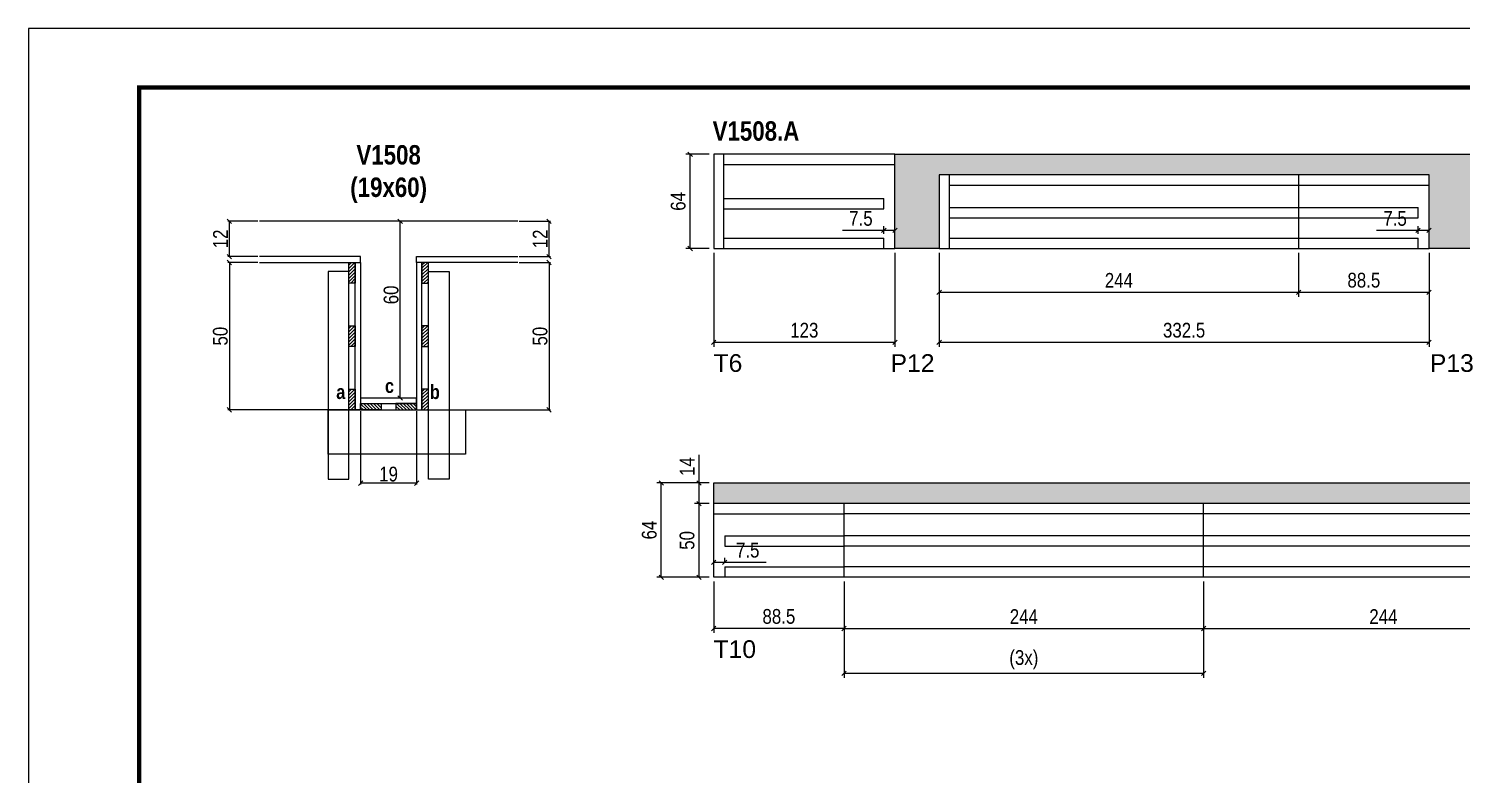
# Model space of a CAD drawing. Extents: x 3309 to 9563, y -2522 to 14608.
# Drawn here: x 8078 to 9050, y 11805 to 12311 of the extents above; entities that cross this region are included whole.
import ezdxf

# ---------------------------------------------------------------- set-up
doc = ezdxf.new("R2010")
doc.units = 0
doc.linetypes.add('DASHED', pattern=[0.75, 0.5, -0.25])
for name, color, linetype in [('5', 5, 'Continuous'), ('COTA', 241, 'Continuous'), ('detalhes', 4, 'Continuous'), ('NOMENCLATURA', 7, 'Continuous'), ('Painéis', 200, 'Continuous'), ('SARR_2.2x7', 40, 'Continuous'), ('SARR_3.5x7', 81, 'Continuous')]:
    doc.layers.add(name, color=color, linetype=linetype)
for name, color, linetype, lineweight in [('CONCRETO', 251, 'Continuous', 25), ('Folhas', 255, 'Continuous', 9), ('SARRAFO DE PRESSAO', 251, 'DASHED', 9)]:
    doc.layers.add(name, color=color, linetype=linetype, lineweight=lineweight)
doc.styles.add('COTA TECNICA', font='techl___.ttf', dxfattribs={"height": 10})
doc.styles.add('COTA TECNICA 2X', font='techl___.ttf', dxfattribs={"height": 10})
doc.styles.get("Standard").update_dxf_attribs({"font": 'arial.ttf'})
doc.styles.add('TECNICA', font='techb___.ttf', dxfattribs={"height": 10})
doc.dimstyles.new('PAINEL', dxfattribs={"dimtxt": 10, "dimasz": 3, "dimexe": 3, "dimexo": 3, "dimgap": 3, "dimtad": 1, "dimdec": 1, "dimzin": 12, "dimdsep": 46, "dimtxsty": 'COTA TECNICA', "dimblk1": 'OBLIQUE', "dimblk2": 'OBLIQUE', "dimsah": 1, "dimcen": 0.9, "dimclrd": 4, "dimclre": 4, "dimclrt": 240, "dimadec": 1, "dimazin": 3, "dimtfac": 1, "dimtdec": 1, "dimtmove": 0, "dimatfit": 3, "dimfxl": 1, "dimtolj": 1, "dimtzin": 12, "dimarcsym": 0})
doc.dimstyles.new('SECAO', dxfattribs={"dimscale": 0.333333, "dimtxt": 5, "dimasz": 9, "dimexe": 3, "dimexo": 3, "dimgap": 3, "dimtad": 1, "dimdec": 1, "dimlfac": 0.5, "dimzin": 12, "dimdsep": 46, "dimtxsty": 'COTA TECNICA 2X', "dimblk1": 'OBLIQUE', "dimblk2": 'OBLIQUE', "dimsah": 1, "dimcen": 0.9, "dimclrd": 4, "dimclre": 4, "dimclrt": 240, "dimadec": 1, "dimazin": 3, "dimtfac": 1, "dimtdec": 1, "dimtmove": 0, "dimatfit": 3, "dimfxl": 1, "dimtolj": 1, "dimtzin": 12, "dimarcsym": 0})
pattern_1 = [(135, (41538.6903, -111460.2027), (-1.122532015, -1.122532015), [])]
pattern_2 = [(45, (-115217.018, -21083.5717), (-1.122532015, 1.122532015), [])]
pattern_3 = [(45, (-115217.018, -21169.5717), (-1.122532015, 1.122532015), [])]

# ---------------------------------------------------------------- blocks, each defined once
blk = doc.blocks.new('9999999999')
at = {"layer": 'Folhas'}
blk.add_lwpolyline([(98138.98, 34190.21), (99623.98, 34190.21), (99623.98, 35240.21), (98138.98, 35240.21)], close=True, dxfattribs=at)
at = {"layer": 'Folhas', "color": 30, "const_width": 3}
blk.add_lwpolyline([(98213.98, 34230.21), (99583.98, 34230.21), (99583.98, 35200.21), (98213.98, 35200.21)], close=True, dxfattribs=at)
blk = doc.blocks.new('_Oblique')
at = {"color": 0, "linetype": 'ByBlock', "lineweight": -2}
blk.add_line((-0.5, -0.5), (0.5, 0.5), dxfattribs=at)
blk = doc.blocks.new('*D1703')
at = {"layer": 'COTA', "color": 4, "lineweight": -2, "transparency": 16777216}
for p, q in [((8303.15, 12050.97), (8303.15, 12001.22)), ((8341.15, 12050.97), (8341.15, 12001.22)), ((8341.15, 12002.22), (8303.15, 12002.22))]:
    blk.add_line(p, q, dxfattribs=at)
at = {"layer": 'Defpoints', "color": 0, "transparency": 16777216}
for p in [(8303.15, 12051.97), (8341.15, 12051.97), (8303.15, 12002.22)]:
    blk.add_point(p, dxfattribs=at)
at = {"layer": 'COTA', "color": 4, "lineweight": -2, "transparency": 16777216, "xscale": 3, "yscale": 3, "zscale": 3, "rotation": 180}
blk.add_blockref('_Oblique', (8303.15, 12002.22), dxfattribs=at)
at = {"layer": 'COTA', "color": 4, "lineweight": -2, "transparency": 16777216, "xscale": 3, "yscale": 3, "zscale": 3}
blk.add_blockref('_Oblique', (8341.15, 12002.22), dxfattribs=at)
at = {"layer": 'COTA', "color": 240, "transparency": 16777216, "insert": (8322.15, 12008.3), "char_height": 10, "attachment_point": 5, "style": 'COTA TECNICA 2X'}
blk.add_mtext('\\A1;19', dxfattribs=at)
blk = doc.blocks.new('*D1704')
at = {"layer": 'COTA', "color": 4, "lineweight": -2, "transparency": 16777216}
for p, q in [((8233.45, 12151.97), (8213.1, 12151.97)), ((8214.1, 12151.97), (8214.1, 12051.97)), ((8294.15, 12051.97), (8213.1, 12051.97))]:
    blk.add_line(p, q, dxfattribs=at)
at = {"layer": 'Defpoints', "color": 0, "transparency": 16777216}
for p in [(8234.45, 12151.97), (8214.1, 12051.97), (8295.15, 12051.97, 0)]:
    blk.add_point(p, dxfattribs=at)
at = {"layer": 'COTA', "color": 4, "lineweight": -2, "transparency": 16777216, "xscale": 3, "yscale": 3, "zscale": 3}
for p, rotation in [((8214.1, 12151.97), 90), ((8214.1, 12051.97), 270)]:
    blk.add_blockref('_Oblique', p, dxfattribs=dict(at, rotation=rotation))
at = {"layer": 'COTA', "color": 240, "transparency": 16777216, "insert": (8207.99, 12101.97), "char_height": 10, "attachment_point": 5, "rotation": 90, "style": 'COTA TECNICA 2X'}
blk.add_mtext('\\A1;50', dxfattribs=at)
blk = doc.blocks.new('*D1705')
at = {"layer": 'COTA', "color": 4, "lineweight": -2, "transparency": 16777216}
for p, q in [((8410.85, 12151.97), (8432.07, 12151.97)), ((8431.07, 12151.97), (8431.07, 12051.97)), ((8350.15, 12051.97), (8432.07, 12051.97))]:
    blk.add_line(p, q, dxfattribs=at)
at = {"layer": 'Defpoints', "color": 0, "transparency": 16777216}
for p in [(8409.85, 12151.97), (8349.15, 12051.97, 0), (8431.07, 12051.97)]:
    blk.add_point(p, dxfattribs=at)
at = {"layer": 'COTA', "color": 4, "lineweight": -2, "transparency": 16777216, "xscale": 3, "yscale": 3, "zscale": 3}
for p, rotation in [((8431.07, 12151.97), 90), ((8431.07, 12051.97), 270)]:
    blk.add_blockref('_Oblique', p, dxfattribs=dict(at, rotation=rotation))
at = {"layer": 'COTA', "color": 240, "transparency": 16777216, "insert": (8424.96, 12101.97), "char_height": 10, "attachment_point": 5, "rotation": 90, "style": 'COTA TECNICA 2X'}
blk.add_mtext('\\A1;50', dxfattribs=at)
blk = doc.blocks.new('*D1706')
at = {"layer": 'COTA', "color": 4, "lineweight": -2, "transparency": 16777216}
for p, q in [((8340.15, 12179.97), (8328.98, 12179.97)), ((8329.98, 12059.97), (8329.98, 12179.97)), ((8340.15, 12059.97), (8328.98, 12059.97))]:
    blk.add_line(p, q, dxfattribs=at)
at = {"layer": 'Defpoints', "color": 0, "transparency": 16777216}
for p in [(8329.98, 12179.97), (8341.15, 12179.97), (8341.15, 12059.97)]:
    blk.add_point(p, dxfattribs=at)
at = {"layer": 'COTA', "color": 4, "lineweight": -2, "transparency": 16777216, "xscale": 3, "yscale": 3, "zscale": 3}
for p, rotation in [((8329.98, 12179.97), 90), ((8329.98, 12059.97), 270)]:
    blk.add_blockref('_Oblique', p, dxfattribs=dict(at, rotation=rotation))
at = {"layer": 'COTA', "color": 240, "transparency": 16777216, "insert": (8323.87, 12129.97), "char_height": 10, "attachment_point": 5, "rotation": 90, "style": 'COTA TECNICA 2X'}
blk.add_mtext('\\A1;60', dxfattribs=at)
blk = doc.blocks.new('*D1707')
at = {"layer": 'COTA', "color": 4, "lineweight": -2, "transparency": 16777216}
for p, q in [((8410.85, 12179.97), (8432.07, 12179.97)), ((8431.07, 12155.97), (8431.07, 12179.97)), ((8410.85, 12155.97), (8432.07, 12155.97))]:
    blk.add_line(p, q, dxfattribs=at)
at = {"layer": 'Defpoints', "color": 0, "transparency": 16777216}
for p in [(8409.85, 12179.97), (8431.07, 12179.97), (8409.85, 12155.97)]:
    blk.add_point(p, dxfattribs=at)
at = {"layer": 'COTA', "color": 4, "lineweight": -2, "transparency": 16777216, "xscale": 3, "yscale": 3, "zscale": 3}
for p, rotation in [((8431.07, 12179.97), 90), ((8431.07, 12155.97), 270)]:
    blk.add_blockref('_Oblique', p, dxfattribs=dict(at, rotation=rotation))
at = {"layer": 'COTA', "color": 240, "transparency": 16777216, "insert": (8425.01, 12167.97), "char_height": 10, "attachment_point": 5, "rotation": 90, "style": 'COTA TECNICA 2X'}
blk.add_mtext('\\A1;12', dxfattribs=at)
blk = doc.blocks.new('*D1708')
at = {"layer": 'COTA', "color": 4, "lineweight": -2, "transparency": 16777216}
for p, q in [((8233.45, 12179.97), (8213.1, 12179.97)), ((8214.1, 12155.97), (8214.1, 12179.97)), ((8233.45, 12155.97), (8213.1, 12155.97))]:
    blk.add_line(p, q, dxfattribs=at)
at = {"layer": 'Defpoints', "color": 0, "transparency": 16777216}
for p in [(8214.1, 12179.97), (8234.45, 12179.97), (8234.45, 12155.97)]:
    blk.add_point(p, dxfattribs=at)
at = {"layer": 'COTA', "color": 4, "lineweight": -2, "transparency": 16777216, "xscale": 3, "yscale": 3, "zscale": 3}
for p, rotation in [((8214.1, 12179.97), 90), ((8214.1, 12155.97), 270)]:
    blk.add_blockref('_Oblique', p, dxfattribs=dict(at, rotation=rotation))
at = {"layer": 'COTA', "color": 240, "transparency": 16777216, "insert": (8208.05, 12167.97), "char_height": 10, "attachment_point": 5, "rotation": 90, "style": 'COTA TECNICA 2X'}
blk.add_mtext('\\A1;12', dxfattribs=at)
blk = doc.blocks.new('*D1709')
at = {"layer": 'COTA', "color": 4, "lineweight": -2, "transparency": 16777216}
for p, q in [((8542.78, 12158.46), (8542.78, 12094.75)), ((8665.78, 12158.46), (8665.78, 12094.75)), ((8665.78, 12097.75), (8542.78, 12097.75))]:
    blk.add_line(p, q, dxfattribs=at)
at = {"layer": 'Defpoints', "color": 0, "transparency": 16777216}
for p in [(8542.78, 12161.46), (8665.78, 12161.46), (8542.78, 12097.75)]:
    blk.add_point(p, dxfattribs=at)
at = {"layer": 'COTA', "color": 4, "lineweight": -2, "transparency": 16777216, "xscale": 3, "yscale": 3, "zscale": 3, "rotation": 180}
blk.add_blockref('_Oblique', (8542.78, 12097.75), dxfattribs=at)
at = {"layer": 'COTA', "color": 4, "lineweight": -2, "transparency": 16777216, "xscale": 3, "yscale": 3, "zscale": 3}
blk.add_blockref('_Oblique', (8665.78, 12097.75), dxfattribs=at)
at = {"layer": 'COTA', "color": 240, "transparency": 16777216, "insert": (8604.28, 12105.97), "char_height": 10, "attachment_point": 5, "style": 'COTA TECNICA'}
blk.add_mtext('\\A1;123', dxfattribs=at)
blk = doc.blocks.new('*D1710')
at = {"layer": 'COTA', "color": 4, "lineweight": -2, "transparency": 16777216}
for p, q in [((8539.78, 12225.46), (8523.82, 12225.46)), ((8526.82, 12161.46), (8526.82, 12225.46)), ((8539.78, 12161.46), (8523.82, 12161.46))]:
    blk.add_line(p, q, dxfattribs=at)
at = {"layer": 'Defpoints', "color": 0, "transparency": 16777216}
for p in [(8526.82, 12225.46), (8542.78, 12225.46), (8542.78, 12161.46)]:
    blk.add_point(p, dxfattribs=at)
at = {"layer": 'COTA', "color": 4, "lineweight": -2, "transparency": 16777216, "xscale": 3, "yscale": 3, "zscale": 3}
for p, rotation in [((8526.82, 12225.46), 90), ((8526.82, 12161.46), 270)]:
    blk.add_blockref('_Oblique', p, dxfattribs=dict(at, rotation=rotation))
at = {"layer": 'COTA', "color": 240, "transparency": 16777216, "insert": (8518.72, 12193.46), "char_height": 10, "attachment_point": 5, "rotation": 90, "style": 'COTA TECNICA'}
blk.add_mtext('\\A1;64', dxfattribs=at)
blk = doc.blocks.new('*D1711')
at = {"layer": 'COTA', "color": 4, "lineweight": -2, "transparency": 16777216}
for p, q in [((8695.78, 12158.46), (8695.78, 12094.75)), ((9028.28, 12158.46), (9028.28, 12094.75)), ((9028.28, 12097.75), (8695.78, 12097.75))]:
    blk.add_line(p, q, dxfattribs=at)
at = {"layer": 'Defpoints', "color": 0, "transparency": 16777216}
for p in [(8695.78, 12161.46), (9028.28, 12161.46), (8695.78, 12097.75)]:
    blk.add_point(p, dxfattribs=at)
at = {"layer": 'COTA', "color": 4, "lineweight": -2, "transparency": 16777216, "xscale": 3, "yscale": 3, "zscale": 3, "rotation": 180}
blk.add_blockref('_Oblique', (8695.78, 12097.75), dxfattribs=at)
at = {"layer": 'COTA', "color": 4, "lineweight": -2, "transparency": 16777216, "xscale": 3, "yscale": 3, "zscale": 3}
blk.add_blockref('_Oblique', (9028.28, 12097.75), dxfattribs=at)
at = {"layer": 'COTA', "color": 240, "transparency": 16777216, "insert": (8862.03, 12105.97), "char_height": 10, "attachment_point": 5, "style": 'COTA TECNICA'}
blk.add_mtext('\\A1;332.5', dxfattribs=at)
blk = doc.blocks.new('*D1712')
at = {"layer": 'COTA', "color": 4, "lineweight": -2, "transparency": 16777216}
for p, q in [((8695.78, 12158.46), (8695.78, 12128.78)), ((8939.78, 12158.46), (8939.78, 12128.78)), ((8695.78, 12131.78), (8939.78, 12131.78))]:
    blk.add_line(p, q, dxfattribs=at)
at = {"layer": 'Defpoints', "color": 0, "transparency": 16777216}
for p in [(8695.78, 12161.46), (8939.78, 12161.46), (8939.78, 12131.78)]:
    blk.add_point(p, dxfattribs=at)
at = {"layer": 'COTA', "color": 4, "lineweight": -2, "transparency": 16777216, "xscale": 3, "yscale": 3, "zscale": 3, "rotation": 180}
blk.add_blockref('_Oblique', (8695.78, 12131.78), dxfattribs=at)
at = {"layer": 'COTA', "color": 4, "lineweight": -2, "transparency": 16777216, "xscale": 3, "yscale": 3, "zscale": 3}
blk.add_blockref('_Oblique', (8939.78, 12131.78), dxfattribs=at)
at = {"layer": 'COTA', "color": 240, "transparency": 16777216, "insert": (8817.78, 12139.85), "char_height": 10, "attachment_point": 5, "style": 'COTA TECNICA'}
blk.add_mtext('\\A1;244', dxfattribs=at)
blk = doc.blocks.new('*D1713')
at = {"layer": 'COTA', "color": 4, "lineweight": -2, "transparency": 16777216}
for p, q in [((8939.78, 12158.46), (8939.78, 12128.78)), ((9028.28, 12158.46), (9028.28, 12128.78)), ((8939.78, 12131.78), (9028.28, 12131.78))]:
    blk.add_line(p, q, dxfattribs=at)
at = {"layer": 'Defpoints', "color": 0, "transparency": 16777216}
for p in [(8939.78, 12161.46), (9028.28, 12161.46), (9028.28, 12131.78)]:
    blk.add_point(p, dxfattribs=at)
at = {"layer": 'COTA', "color": 4, "lineweight": -2, "transparency": 16777216, "xscale": 3, "yscale": 3, "zscale": 3, "rotation": 180}
blk.add_blockref('_Oblique', (8939.78, 12131.78), dxfattribs=at)
at = {"layer": 'COTA', "color": 4, "lineweight": -2, "transparency": 16777216, "xscale": 3, "yscale": 3, "zscale": 3}
blk.add_blockref('_Oblique', (9028.28, 12131.78), dxfattribs=at)
at = {"layer": 'COTA', "color": 240, "transparency": 16777216, "insert": (8984.03, 12139.91), "char_height": 10, "attachment_point": 5, "style": 'COTA TECNICA'}
blk.add_mtext('\\A1;88.5', dxfattribs=at)
blk = doc.blocks.new('*D1719')
at = {"layer": 'COTA', "color": 4, "lineweight": -2, "transparency": 16777216}
for p, q in [((8658.28, 12173.73), (8630.13, 12173.73)), ((8658.28, 12171.46), (8658.28, 12176.73)), ((8665.78, 12173.73), (8658.28, 12173.73)), ((8665.78, 12171.46), (8665.78, 12176.73))]:
    blk.add_line(p, q, dxfattribs=at)
at = {"layer": 'Defpoints', "color": 0, "transparency": 16777216}
for p in [(8658.28, 12173.73), (8658.28, 12168.46), (8665.78, 12168.46)]:
    blk.add_point(p, dxfattribs=at)
at = {"layer": 'COTA', "color": 4, "lineweight": -2, "transparency": 16777216, "xscale": 3, "yscale": 3, "zscale": 3, "rotation": 180}
blk.add_blockref('_Oblique', (8658.28, 12173.73), dxfattribs=at)
at = {"layer": 'COTA', "color": 4, "lineweight": -2, "transparency": 16777216, "xscale": 3, "yscale": 3, "zscale": 3}
blk.add_blockref('_Oblique', (8665.78, 12173.73), dxfattribs=at)
at = {"layer": 'COTA', "color": 240, "transparency": 16777216, "insert": (8642.71, 12181.84), "char_height": 10, "attachment_point": 5, "style": 'COTA TECNICA'}
blk.add_mtext('\\A1;7.5', dxfattribs=at)
blk = doc.blocks.new('*D1721')
at = {"layer": 'COTA', "color": 4, "lineweight": -2, "transparency": 16777216}
for p, q in [((9020.78, 12173.73), (8992.63, 12173.73)), ((9020.78, 12171.46), (9020.78, 12176.73)), ((9028.28, 12173.73), (9020.78, 12173.73)), ((9028.28, 12171.46), (9028.28, 12176.73))]:
    blk.add_line(p, q, dxfattribs=at)
at = {"layer": 'Defpoints', "color": 0, "transparency": 16777216}
for p in [(9020.78, 12173.73), (9020.78, 12168.46), (9028.28, 12168.46)]:
    blk.add_point(p, dxfattribs=at)
at = {"layer": 'COTA', "color": 4, "lineweight": -2, "transparency": 16777216, "xscale": 3, "yscale": 3, "zscale": 3, "rotation": 180}
blk.add_blockref('_Oblique', (9020.78, 12173.73), dxfattribs=at)
at = {"layer": 'COTA', "color": 4, "lineweight": -2, "transparency": 16777216, "xscale": 3, "yscale": 3, "zscale": 3}
blk.add_blockref('_Oblique', (9028.28, 12173.73), dxfattribs=at)
at = {"layer": 'COTA', "color": 240, "transparency": 16777216, "insert": (9005.21, 12181.84), "char_height": 10, "attachment_point": 5, "style": 'COTA TECNICA'}
blk.add_mtext('\\A1;7.5', dxfattribs=at)
blk = doc.blocks.new('*D1723')
at = {"layer": 'COTA', "color": 4, "linetype": 'ByBlock', "lineweight": -2, "transparency": 16777216}
for p, q in [((8542.78, 11935.35), (8542.78, 11900.57)), ((8631.28, 11935.35), (8631.28, 11900.57)), ((8631.28, 11903.57), (8542.78, 11903.57))]:
    blk.add_line(p, q, dxfattribs=at)
at = {"layer": 'Defpoints', "color": 0, "linetype": 'ByBlock', "transparency": 16777216}
for p in [(8542.78, 11938.35), (8631.28, 11938.35), (8542.78, 11903.57)]:
    blk.add_point(p, dxfattribs=at)
at = {"layer": 'COTA', "color": 4, "linetype": 'ByBlock', "lineweight": -2, "transparency": 16777216, "xscale": 3, "yscale": 3, "zscale": 3, "rotation": 180}
blk.add_blockref('_Oblique', (8542.78, 11903.57), dxfattribs=at)
at = {"layer": 'COTA', "color": 4, "linetype": 'ByBlock', "lineweight": -2, "transparency": 16777216, "xscale": 3, "yscale": 3, "zscale": 3}
blk.add_blockref('_Oblique', (8631.28, 11903.57), dxfattribs=at)
at = {"layer": 'COTA', "color": 240, "linetype": 'ByBlock', "transparency": 16777216, "insert": (8587.03, 11911.7), "char_height": 10, "attachment_point": 5, "style": 'COTA TECNICA'}
blk.add_mtext('\\A1;88.5', dxfattribs=at)
blk = doc.blocks.new('*D1724')
at = {"layer": 'COTA', "color": 4, "lineweight": -2, "transparency": 16777216}
for p, q in [((8631.28, 11935.35), (8631.28, 11900.57)), ((8875.28, 11935.35), (8875.28, 11900.57)), ((8631.28, 11903.57), (8875.28, 11903.57))]:
    blk.add_line(p, q, dxfattribs=at)
at = {"layer": 'Defpoints', "color": 0, "transparency": 16777216}
for p in [(8631.28, 11938.35, 0), (8875.28, 11938.35, 0), (8875.28, 11903.57)]:
    blk.add_point(p, dxfattribs=at)
at = {"layer": 'COTA', "color": 4, "lineweight": -2, "transparency": 16777216, "xscale": 3, "yscale": 3, "zscale": 3, "rotation": 180}
blk.add_blockref('_Oblique', (8631.28, 11903.57), dxfattribs=at)
at = {"layer": 'COTA', "color": 4, "lineweight": -2, "transparency": 16777216, "xscale": 3, "yscale": 3, "zscale": 3}
blk.add_blockref('_Oblique', (8875.28, 11903.57), dxfattribs=at)
at = {"layer": 'COTA', "color": 240, "transparency": 16777216, "insert": (8753.28, 11911.64), "char_height": 10, "attachment_point": 5, "style": 'COTA TECNICA'}
blk.add_mtext('\\A1;244', dxfattribs=at)
blk = doc.blocks.new('*D1725')
at = {"layer": 'COTA', "color": 4, "lineweight": -2, "transparency": 16777216}
for p, q in [((8875.28, 11935.35), (8875.28, 11900.57)), ((9119.28, 11935.35), (9119.28, 11900.57)), ((8875.28, 11903.57), (9119.28, 11903.57))]:
    blk.add_line(p, q, dxfattribs=at)
at = {"layer": 'Defpoints', "color": 0, "transparency": 16777216}
for p in [(8875.28, 11938.35, 0), (9119.28, 11938.35, 0), (9119.28, 11903.57)]:
    blk.add_point(p, dxfattribs=at)
at = {"layer": 'COTA', "color": 4, "lineweight": -2, "transparency": 16777216, "xscale": 3, "yscale": 3, "zscale": 3, "rotation": 180}
blk.add_blockref('_Oblique', (8875.28, 11903.57), dxfattribs=at)
at = {"layer": 'COTA', "color": 4, "lineweight": -2, "transparency": 16777216, "xscale": 3, "yscale": 3, "zscale": 3}
blk.add_blockref('_Oblique', (9119.28, 11903.57), dxfattribs=at)
at = {"layer": 'COTA', "color": 240, "transparency": 16777216, "insert": (8997.28, 11911.64), "char_height": 10, "attachment_point": 5, "style": 'COTA TECNICA'}
blk.add_mtext('\\A1;244', dxfattribs=at)
blk = doc.blocks.new('*D1726')
at = {"layer": 'COTA', "color": 4, "lineweight": -2, "transparency": 16777216}
for p, q in [((8539.78, 11988.35), (8529.83, 11988.35)), ((8532.83, 11938.35), (8532.83, 11988.35)), ((8539.78, 11938.35), (8529.83, 11938.35))]:
    blk.add_line(p, q, dxfattribs=at)
at = {"layer": 'Defpoints', "color": 0, "transparency": 16777216}
for p in [(8532.83, 11988.35), (8542.78, 11988.35), (8542.78, 11938.35)]:
    blk.add_point(p, dxfattribs=at)
at = {"layer": 'COTA', "color": 4, "lineweight": -2, "transparency": 16777216, "xscale": 3, "yscale": 3, "zscale": 3}
for p, rotation in [((8532.83, 11988.35), 90), ((8532.83, 11938.35), 270)]:
    blk.add_blockref('_Oblique', p, dxfattribs=dict(at, rotation=rotation))
at = {"layer": 'COTA', "color": 240, "transparency": 16777216, "insert": (8524.72, 11963.35), "char_height": 10, "attachment_point": 5, "rotation": 90, "style": 'COTA TECNICA'}
blk.add_mtext('\\A1;50', dxfattribs=at)
blk = doc.blocks.new('*D1727')
at = {"layer": 'COTA', "color": 4, "lineweight": -2, "transparency": 16777216}
for p, q in [((8532.83, 12002.35), (8532.83, 12021.47)), ((8539.78, 12002.35), (8529.83, 12002.35)), ((8532.83, 11988.35), (8532.83, 12002.35)), ((8539.78, 11988.35), (8529.83, 11988.35))]:
    blk.add_line(p, q, dxfattribs=at)
at = {"layer": 'Defpoints', "color": 0, "transparency": 16777216}
for p in [(8532.83, 12002.35), (8542.78, 12002.35), (8542.78, 11988.35)]:
    blk.add_point(p, dxfattribs=at)
at = {"layer": 'COTA', "color": 4, "lineweight": -2, "transparency": 16777216, "xscale": 3, "yscale": 3, "zscale": 3}
for p, rotation in [((8532.83, 12002.35), 90), ((8532.83, 11988.35), 270)]:
    blk.add_blockref('_Oblique', p, dxfattribs=dict(at, rotation=rotation))
at = {"layer": 'COTA', "color": 240, "transparency": 16777216, "insert": (8524.76, 12013.41), "char_height": 10, "attachment_point": 5, "rotation": 90, "style": 'COTA TECNICA'}
blk.add_mtext('\\A1;14', dxfattribs=at)
blk = doc.blocks.new('*D1728')
at = {"layer": 'COTA', "color": 4, "lineweight": -2, "transparency": 16777216}
for p, q in [((8539.78, 12002.35), (8504.2, 12002.35)), ((8507.2, 11938.35), (8507.2, 12002.35)), ((8539.78, 11938.35), (8504.2, 11938.35))]:
    blk.add_line(p, q, dxfattribs=at)
at = {"layer": 'Defpoints', "color": 0, "transparency": 16777216}
for p in [(8507.2, 12002.35), (8542.78, 12002.35), (8542.78, 11938.35)]:
    blk.add_point(p, dxfattribs=at)
at = {"layer": 'COTA', "color": 4, "lineweight": -2, "transparency": 16777216, "xscale": 3, "yscale": 3, "zscale": 3}
for p, rotation in [((8507.2, 12002.35), 90), ((8507.2, 11938.35), 270)]:
    blk.add_blockref('_Oblique', p, dxfattribs=dict(at, rotation=rotation))
at = {"layer": 'COTA', "color": 240, "transparency": 16777216, "insert": (8499.1, 11970.35), "char_height": 10, "attachment_point": 5, "rotation": 90, "style": 'COTA TECNICA'}
blk.add_mtext('\\A1;64', dxfattribs=at)
blk = doc.blocks.new('*D1729')
at = {"layer": 'COTA', "color": 4, "lineweight": -2, "transparency": 16777216}
for p, q in [((8631.28, 11935.35), (8631.28, 11870.14)), ((8875.28, 11935.35), (8875.28, 11870.14)), ((8631.28, 11873.14), (8875.28, 11873.14))]:
    blk.add_line(p, q, dxfattribs=at)
at = {"layer": 'Defpoints', "color": 0, "transparency": 16777216}
for p in [(8631.28, 11938.35), (8875.28, 11938.35), (8875.28, 11873.14)]:
    blk.add_point(p, dxfattribs=at)
at = {"layer": 'COTA', "color": 4, "lineweight": -2, "transparency": 16777216, "xscale": 3, "yscale": 3, "zscale": 3, "rotation": 180}
blk.add_blockref('_Oblique', (8631.28, 11873.14), dxfattribs=at)
at = {"layer": 'COTA', "color": 4, "lineweight": -2, "transparency": 16777216, "xscale": 3, "yscale": 3, "zscale": 3}
blk.add_blockref('_Oblique', (8875.28, 11873.14), dxfattribs=at)
at = {"layer": 'COTA', "color": 240, "transparency": 16777216, "insert": (8753.28, 11882.36), "char_height": 10, "attachment_point": 5, "style": 'COTA TECNICA'}
blk.add_mtext('\\A1;(3x)', dxfattribs=at)
blk = doc.blocks.new('*D1730')
at = {"layer": 'COTA', "color": 4, "lineweight": -2, "transparency": 16777216}
for p, q in [((8542.78, 11941.35), (8542.78, 11951.53)), ((8550.28, 11948.35), (8550.28, 11951.53)), ((8542.78, 11948.53), (8550.28, 11948.53)), ((8550.28, 11948.53), (8578.44, 11948.53))]:
    blk.add_line(p, q, dxfattribs=at)
at = {"layer": 'Defpoints', "color": 0, "transparency": 16777216}
for p in [(8550.28, 11948.53), (8550.28, 11945.35), (8542.78, 11938.35)]:
    blk.add_point(p, dxfattribs=at)
at = {"layer": 'COTA', "color": 4, "lineweight": -2, "transparency": 16777216, "xscale": 3, "yscale": 3, "zscale": 3, "rotation": 180}
blk.add_blockref('_Oblique', (8542.78, 11948.53), dxfattribs=at)
at = {"layer": 'COTA', "color": 4, "lineweight": -2, "transparency": 16777216, "xscale": 3, "yscale": 3, "zscale": 3}
blk.add_blockref('_Oblique', (8550.28, 11948.53), dxfattribs=at)
at = {"layer": 'COTA', "color": 240, "transparency": 16777216, "insert": (8565.86, 11956.64), "char_height": 10, "attachment_point": 5, "style": 'COTA TECNICA'}
blk.add_mtext('\\A1;7.5', dxfattribs=at)

msp = doc.modelspace()

# ---------------------------------------------------------------- hatches: boundary and pattern name
at = {"layer": 'COTA'}
h = msp.add_hatch(dxfattribs=at)
h.set_pattern_fill('AR-CONC', color=256, scale=0.03)
h.set_pattern_definition([(50, (-23.123, 0), (5.4655401, -0.4781726), [0.5715, -6.2865]), (355, (-23.123, 0), (-1.0573026, 5.7317054), [0.4572, -5.0292175]), (100.451445, (-22.668, -0.04), (4.4082374, 5.2535326), [0.4857003, -5.3427073]), (46.1842, (-23.123, 1.524), (8.1323712, -1.2612698), [0.85725, -9.42975]), (96.63556, (-22.4455, 1.419), (7.122124, 7.4227837), [0.7285507, -8.0140682]), (351.18415, (-23.123, 1.524), (7.122124, 7.4227837), [0.685799, -7.543792]), (21, (-22.361, 1.143), (4.5484317, -3.067956), [0.5715, -6.2865]), (326, (-22.361, 1.143), (1.8540609, 5.525639), [0.4572, -5.0292]), (71.451445, (-21.982, 0.8873), (6.4024926, 2.457683), [0.4857003, -5.3426981]), (37.5, (-23.1232, 0), (0.0926581, 2.53665117), [0, -4.96824, 0, -5.1054, 0, -5.04825]), (7.5, (-23.1232, 0), (2.00458988, 3.00541724), [0, -2.91084, 0, -4.85394, 0, -1.92405]), (327.5, (-24.8225, 0), (4.06771786, -0.17186232), [0, -1.905, 0, -5.9436, 0, -7.8867]), (317.5, (-25.5845, 0), (4.44387544, 0.7627947), [0, -2.4765, 0, -3.94716, 0, -5.6007])])
h.paths.add_polyline_path([(9028.28, 12161.46), (9058.28, 12161.46), (9058.28, 12211.46), (9320.78, 12211.46), (9320.78, 12225.46), (8665.78, 12225.46), (8665.78, 12161.46), (8695.78, 12161.46), (8695.78, 12211.46), (9028.28, 12211.46)])
h = msp.add_hatch(dxfattribs=at)
h.set_pattern_fill('AR-CONC', color=256, scale=0.03)
h.set_pattern_definition([(50, (38.377, -55.5805), (5.4655401, -0.4781726), [0.5715, -6.2865]), (355, (38.377, -55.5805), (-1.0573026, 5.7317054), [0.4572, -5.0292175]), (100.451445, (38.832, -55.6203), (4.4082374, 5.2535326), [0.4857003, -5.3427073]), (46.1842, (38.377, -54.0565), (8.1323712, -1.2612698), [0.85725, -9.42975]), (96.63556, (39.0545, -54.1616), (7.122124, 7.4227837), [0.7285507, -8.0140682]), (351.18415, (38.377, -54.0565), (7.122124, 7.4227837), [0.685799, -7.543792]), (21, (39.139, -54.4375), (4.5484317, -3.067956), [0.5715, -6.2865]), (326, (39.139, -54.4375), (1.8540609, 5.525639), [0.4572, -5.0292]), (71.451445, (39.518, -54.693), (6.4024926, 2.457683), [0.4857003, -5.3426981]), (37.5, (38.3768, -55.5805), (0.0926581, 2.53665117), [0, -4.96824, 0, -5.1054, 0, -5.04825]), (7.5, (38.3768, -55.5805), (2.00458988, 3.00541724), [0, -2.91084, 0, -4.85394, 0, -1.92405]), (327.5, (36.6775, -55.5805), (4.06771786, -0.17186232), [0, -1.905, 0, -5.9436, 0, -7.8867]), (317.5, (35.9155, -55.5805), (4.4438754, 0.7627947), [0, -2.4765, 0, -3.94716, 0, -5.6007])])
h.paths.add_polyline_path([(9119.28, 11938.35), (9149.28, 11938.35), (9149.28, 11988.35), (9349.28, 11988.35), (9349.28, 12002.35), (8542.78, 12002.35), (8542.78, 11988.35), (9119.28, 11988.35)])
at = {"layer": 'SARR_2.2x7'}
h = msp.add_hatch(dxfattribs=at)
h.set_pattern_fill('ANSI31', color=256, scale=0.5)
h.set_pattern_definition(pattern_2)
h.paths.add_polyline_path([(8295.15, 12137.97), (8299.55, 12137.97), (8299.55, 12151.97), (8295.15, 12151.97)])
h = msp.add_hatch(dxfattribs=at)
h.set_pattern_fill('ANSI31', color=256, scale=0.5)
h.set_pattern_definition(pattern_2)
h.paths.add_polyline_path([(8349.15, 12137.97), (8344.75, 12137.97), (8344.75, 12151.97), (8349.15, 12151.97)])
h = msp.add_hatch(dxfattribs=at)
h.set_pattern_fill('ANSI31', color=256, scale=0.5)
h.set_pattern_definition([(45, (-115217.018, -21126.5717), (-1.122532015, 1.122532015), [])])
h.paths.add_polyline_path([(8295.15, 12094.97), (8299.55, 12094.97), (8299.55, 12108.97), (8295.15, 12108.97)])
h = msp.add_hatch(dxfattribs=at)
h.set_pattern_fill('ANSI31', color=256, scale=0.5)
h.set_pattern_definition([(45, (-115217.018, -21126.5717), (-1.122532015, 1.122532015), [])])
h.paths.add_polyline_path([(8349.15, 12094.97), (8344.75, 12094.97), (8344.75, 12108.97), (8349.15, 12108.97)])
h = msp.add_hatch(dxfattribs=at)
h.set_pattern_fill('ANSI31', color=256, scale=0.5)
h.set_pattern_definition(pattern_3)
h.paths.add_polyline_path([(8295.15, 12051.97), (8299.55, 12051.97), (8299.55, 12065.97), (8295.15, 12065.97)])
h = msp.add_hatch(dxfattribs=at)
h.set_pattern_fill('ANSI31', color=256, scale=0.5)
h.set_pattern_definition(pattern_3)
h.paths.add_polyline_path([(8349.15, 12051.97), (8344.75, 12051.97), (8344.75, 12065.97), (8349.15, 12065.97)])
h = msp.add_hatch(dxfattribs=at)
h.set_pattern_fill('ANSI31', color=256, scale=0.5, angle=90)
h.set_pattern_definition(pattern_1)
h.paths.add_polyline_path([(8317.15, 12051.97), (8317.15, 12056.37), (8303.15, 12056.37), (8303.15, 12051.97)])
h = msp.add_hatch(dxfattribs=at)
h.set_pattern_fill('ANSI31', color=256, scale=0.5, angle=90)
h.set_pattern_definition(pattern_1)
h.paths.add_polyline_path([(8327.15, 12056.37), (8327.15, 12051.97), (8341.15, 12051.97), (8341.15, 12056.37)])

# ---------------------------------------------------------------- linework, layer by layer
at = {"layer": 'CONCRETO', "linetype": 'Continuous'}
msp.add_line((8409.85, 12179.97), (8234.45, 12179.97), dxfattribs=at)
at = {"layer": 'COTA'}
for p, q in [((8665.78, 12225.46), (9320.78, 12225.46)), ((8695.78, 12161.46), (8665.78, 12161.46)), ((9058.28, 12161.46), (9028.28, 12161.46)), ((8542.78, 11988.35), (8542.78, 12002.35)), ((8542.78, 12002.35), (9349.28, 12002.35))]:
    msp.add_line(p, q, dxfattribs=at)
at = {"layer": 'Painéis', "linetype": 'ByBlock'}
for p, q in [((8665.78, 12225.46), (8542.78, 12225.46)), ((8542.78, 12225.46), (8542.78, 12161.46)), ((8665.78, 12161.46), (8665.78, 12225.46)), ((9028.28, 12211.46), (8695.78, 12211.46)), ((8695.78, 12211.46), (8695.78, 12161.46)), ((8939.78, 12211.46), (8939.78, 12161.46)), ((9028.28, 12161.46), (9028.28, 12211.46)), ((8542.78, 12161.46), (8665.78, 12161.46)), ((8695.78, 12161.46), (9028.28, 12161.46)), ((9119.28, 11988.35), (8542.78, 11988.35)), ((8542.78, 11938.35), (8542.78, 11988.35)), ((8631.28, 11938.35), (8631.28, 11988.35)), ((8875.28, 11938.35), (8875.28, 11988.35)), ((9119.28, 11938.35), (8542.78, 11938.35))]:
    msp.add_line(p, q, dxfattribs=at)
at = {"layer": 'Painéis', "linetype": 'Continuous', "elevation": 0}
for points in [[(8234.45, 12151.97), (8303.15, 12151.97), (8303.15, 12155.97), (8234.45, 12155.97)], [(8409.85, 12151.97), (8341.15, 12151.97), (8341.15, 12155.97), (8409.85, 12155.97)]]:
    msp.add_lwpolyline(points, dxfattribs=at)
at = {"layer": 'Painéis', "linetype": 'Continuous'}
for points in [[(8299.55, 12051.97), (8299.55, 12151.97), (8303.15, 12151.97), (8303.15, 12051.97)], [(8344.75, 12051.97), (8344.75, 12151.97), (8341.15, 12151.97), (8341.15, 12051.97)], [(8341.15, 12059.97), (8303.15, 12059.97), (8303.15, 12056.37), (8341.15, 12056.37)]]:
    msp.add_lwpolyline(points, close=True, dxfattribs=at)
at = {"layer": 'SARR_2.2x7', "linetype": 'Continuous'}
for p, q in [((8549.78, 12161.46), (8549.78, 12225.46)), ((8549.78, 12218.46), (8665.78, 12218.46)), ((8702.78, 12161.46), (8702.78, 12211.46)), ((8702.78, 12204.46), (8939.78, 12204.46)), ((8939.78, 12204.46), (9028.28, 12204.46)), ((8549.78, 12195.39), (8658.28, 12195.39)), ((8658.28, 12188.39), (8658.28, 12195.39)), ((8549.78, 12188.39), (8658.28, 12188.39)), ((8702.78, 12189.26), (8939.78, 12189.26)), ((8939.78, 12189.26), (9020.78, 12189.26)), ((9020.78, 12182.26), (9020.78, 12189.26)), ((8702.78, 12182.26), (8939.78, 12182.26)), ((8939.78, 12182.26), (9020.78, 12182.26)), ((8549.78, 12168.46), (8658.28, 12168.46)), ((8658.28, 12161.46), (8658.28, 12168.46)), ((8702.78, 12168.46), (8939.78, 12168.46)), ((8939.78, 12168.46), (9020.78, 12168.46)), ((9020.78, 12161.46), (9020.78, 12168.46)), ((8542.78, 11981.35), (8631.28, 11981.35)), ((8875.28, 11981.35), (8631.28, 11981.35)), ((9112.28, 11981.35), (8875.28, 11981.35)), ((8550.28, 11966.37), (8550.28, 11959.37)), ((8550.28, 11966.37), (8631.28, 11966.37)), ((8875.28, 11966.37), (8631.28, 11966.37)), ((9112.28, 11966.37), (8875.28, 11966.37)), ((8550.28, 11959.37), (8631.28, 11959.37)), ((8875.28, 11959.37), (8631.28, 11959.37)), ((9112.28, 11959.37), (8875.28, 11959.37)), ((8550.28, 11945.35), (8631.28, 11945.35)), ((8550.28, 11945.35), (8550.28, 11938.35)), ((8875.28, 11945.35), (8631.28, 11945.35)), ((9112.28, 11945.35), (8875.28, 11945.35))]:
    msp.add_line(p, q, dxfattribs=at)
at = {"layer": 'SARR_2.2x7'}
for points in [[(8299.55, 12151.97), (8299.55, 12137.97), (8295.15, 12137.97), (8295.15, 12151.97)], [(8344.75, 12151.97), (8344.75, 12137.97), (8349.15, 12137.97), (8349.15, 12151.97)], [(8299.55, 12108.97), (8299.55, 12094.97), (8295.15, 12094.97), (8295.15, 12108.97)], [(8344.75, 12108.97), (8344.75, 12094.97), (8349.15, 12094.97), (8349.15, 12108.97)], [(8299.55, 12065.97), (8299.55, 12051.97), (8295.15, 12051.97), (8295.15, 12065.97)], [(8344.75, 12065.97), (8344.75, 12051.97), (8349.15, 12051.97), (8349.15, 12065.97)], [(8303.15, 12056.37), (8317.15, 12056.37), (8317.15, 12051.97), (8303.15, 12051.97)], [(8341.15, 12056.37), (8327.15, 12056.37), (8327.15, 12051.97), (8341.15, 12051.97)]]:
    msp.add_lwpolyline(points, close=True, dxfattribs=at)
at = {"layer": 'SARR_3.5x7'}
for points in [[(8295.15, 12145.97), (8281.15, 12145.97), (8281.15, 12004.99), (8295.15, 12004.99)], [(8349.15, 12145.97), (8363.15, 12145.97), (8363.15, 12004.99), (8349.15, 12004.99)], [(8281.15, 12051.97), (8374.34, 12051.97), (8374.34, 12021.88), (8281.15, 12021.88)]]:
    msp.add_lwpolyline(points, close=True, dxfattribs=at)

# ---------------------------------------------------------------- block references
at = {"layer": 'SARRAFO DE PRESSAO', "color": 6, "linetype": 'ByBlock'}
msp.add_blockref('9999999999', (-90061.11, -22929.5), dxfattribs=at)

# ---------------------------------------------------------------- texts
at = {"layer": '5', "linetype": 'Continuous'}
for s, p in [('T6', (8542.67, 12077.74)), ('P12', (8662.81, 12077.74)), ('P13', (9028.83, 12077.74)), ('T10', (8542.67, 11883.55))]:
    msp.add_text(s, height=12, rotation=0.00004, dxfattribs=at).set_placement(p)
at = {"layer": 'detalhes', "style": 'TECNICA'}
for s, p in [('a', (8286.63, 12059.33)), ('c', (8319.7, 12063.44)), ('b', (8350.19, 12059.32))]:
    msp.add_text(s, height=9.6, dxfattribs=at).set_placement(p)
at = {"layer": 'NOMENCLATURA', "style": 'TECNICA'}
msp.add_text('V1508.A', height=13.2, dxfattribs=at).set_placement((8542.07, 12234.65))
at = {"layer": 'NOMENCLATURA', "insert": (8322.18, 12231.66), "char_height": 13.2, "attachment_point": 2, "style": 'TECNICA'}
msp.add_mtext_dynamic_manual_height_columns('V1508\\P(19x60)', width=300.2766, gutter_width=1, heights=[0], dxfattribs=at)

# ---------------------------------------------------------------- dimensions: what is measured, and where the dimension line sits
at = {"layer": 'COTA'}
for base, p1, p2, angle, dimstyle, picture, middle in [((8526.82, 12225.46), (8542.78, 12161.46), (8542.78, 12225.46), 90, 'PAINEL', '*D1710', (8518.72, 12193.46)), ((8214.1, 12179.97), (8234.45, 12155.97), (8234.45, 12179.97), 90, 'SECAO', '*D1708', (8208.05, 12167.97)), ((8431.07, 12179.97), (8409.85, 12155.97), (8409.85, 12179.97), 90, 'SECAO', '*D1707', (8425.01, 12167.97)), ((8542.78, 12097.75), (8665.78, 12161.46), (8542.78, 12161.46), 180, 'PAINEL', '*D1709', (8604.28, 12105.97)), ((8695.78, 12097.75), (9028.28, 12161.46), (8695.78, 12161.46), 180, 'PAINEL', '*D1711', (8862.03, 12105.97)), ((8214.1, 12051.97, 0), (8234.45, 12151.97), (8295.15, 12051.97), 90, 'SECAO', '*D1704', (8207.99, 12101.97, 0)), ((8431.07, 12051.97, 0), (8409.85, 12151.97), (8349.15, 12051.97), 90, 'SECAO', '*D1705', (8424.96, 12101.97, 0)), ((8532.83, 12002.35), (8542.78, 11988.35), (8542.78, 12002.35), 90, 'PAINEL', '*D1727', (8524.76, 12013.41)), ((8507.2, 12002.35), (8542.78, 11938.35), (8542.78, 12002.35), 90, 'PAINEL', '*D1728', (8499.1, 11970.35)), ((8532.83, 11988.35), (8542.78, 11938.35), (8542.78, 11988.35), 90, 'PAINEL', '*D1726', (8524.72, 11963.35))]:
    dim = msp.add_linear_dim(base=base, p1=p1, p2=p2, angle=angle, dimstyle=dimstyle, dxfattribs=at)
    dim.commit()
    dim.dimension.update_dxf_attribs({"geometry": picture, "text_midpoint": middle})
for base, p1, p2, picture, middle in [((8658.28, 12173.73), (8665.78, 12168.46), (8658.28, 12168.46), '*D1719', (8642.71, 12181.84)), ((9020.78, 12173.73), (9028.28, 12168.46), (9020.78, 12168.46), '*D1721', (9005.21, 12181.84)), ((8939.78, 12131.78), (8695.78, 12161.46), (8939.78, 12161.46), '*D1712', (8817.78, 12139.85)), ((8550.28, 11948.53), (8542.78, 11938.35), (8550.28, 11945.35), '*D1730', (8565.86, 11956.64)), ((8875.28, 11903.57, 0), (8631.28, 11938.35), (8875.28, 11938.35), '*D1724', (8753.28, 11911.64, 0)), ((9119.28, 11903.57, 0), (8875.28, 11938.35), (9119.28, 11938.35), '*D1725', (8997.28, 11911.64, 0))]:
    dim = msp.add_linear_dim(base=base, p1=p1, p2=p2, dimstyle='PAINEL', dxfattribs=at)
    dim.commit()
    dim.dimension.update_dxf_attribs({"geometry": picture, "text_midpoint": middle})
for base, p1, p2, angle, picture, middle in [((8329.98, 12179.97), (8341.15, 12059.97), (8341.15, 12179.97), 90, '*D1706', (8329.98, 12129.97)), ((8303.15, 12002.22), (8341.15, 12051.97), (8303.15, 12051.97), 180, '*D1703', (8322.15, 12002.22))]:
    dim = msp.add_linear_dim(base=base, p1=p1, p2=p2, angle=angle, dimstyle='SECAO', dxfattribs=at)
    dim.commit()
    dim.dimension.update_dxf_attribs({"geometry": picture, "text_midpoint": middle, "dimtype": 160})
dim = msp.add_linear_dim(base=(9028.28, 12131.78), p1=(8939.78, 12161.46), p2=(9028.28, 12161.46), dimstyle='PAINEL', override={"dimtmove": 1}, dxfattribs=at)
dim.commit()
dim.dimension.update_dxf_attribs({"geometry": '*D1713', "text_midpoint": (8984.03, 12139.91)})
at = {"layer": 'COTA', "linetype": 'ByBlock'}
dim = msp.add_linear_dim(base=(8542.78, 11903.57), p1=(8631.28, 11938.35), p2=(8542.78, 11938.35), angle=180, dimstyle='PAINEL', override={"dimtmove": 1}, dxfattribs=at)
dim.commit()
dim.dimension.update_dxf_attribs({"geometry": '*D1723', "text_midpoint": (8587.03, 11911.7)})
at = {"layer": 'COTA'}
dim = msp.add_linear_dim(base=(8875.28, 11873.14), p1=(8631.28, 11938.35), p2=(8875.28, 11938.35), text='(3x)', dimstyle='PAINEL', dxfattribs=at)
dim.commit()
dim.dimension.update_dxf_attribs({"geometry": '*D1729', "text_midpoint": (8753.28, 11882.36)})

doc.saveas('drawing.dxf')
